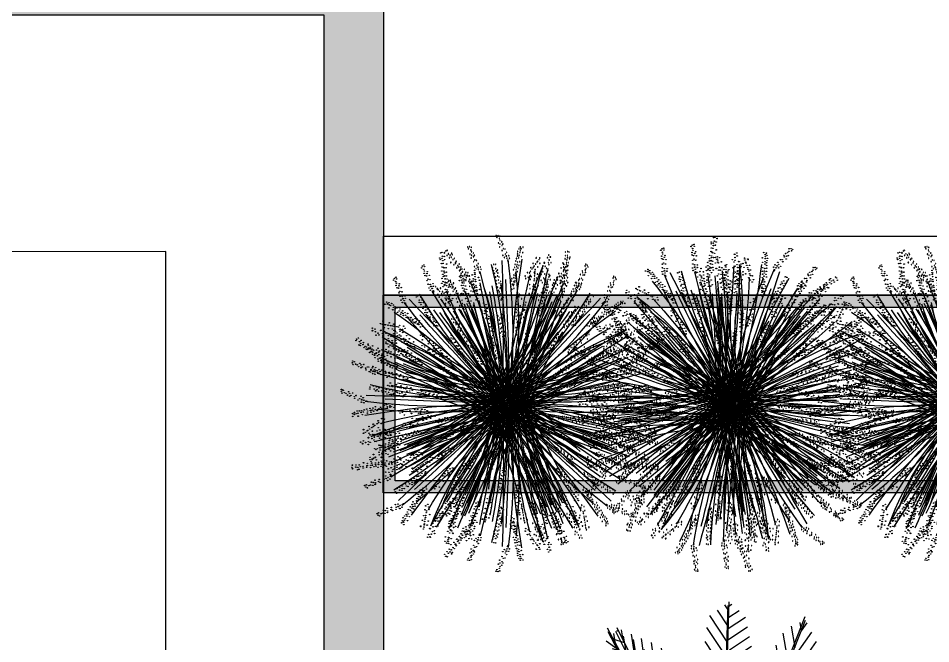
# Model space of a CAD drawing. Header units: metres. Extents: x 1769 to 3632, y 809 to 2652.
# Drawn here: x 2699.478 to 2701.791, y 1804.76 to 1806.343 of the extents above; entities that cross this region are included whole.
import ezdxf

# ---------------------------------------------------------------- set-up
doc = ezdxf.new("R2010")
doc.units = ezdxf.units.M
doc.header["$LTSCALE"] = 10
for name, color, linetype in [('A-FURN-FIXD', 8, 'Continuous'), ('A-WALL', 6, 'Continuous'), ('A-WALL-PATT', 8, 'Continuous'), ('L-PLNT', 66, 'Continuous')]:
    doc.layers.add(name, color=color, linetype=linetype)

# ---------------------------------------------------------------- blocks, each defined once
blk = doc.blocks.new('A$Cb5dca8ea')
at = {"layer": 'L-PLNT'}
h = blk.add_hatch(dxfattribs=at)
h.set_pattern_fill('EARTH', color=34, scale=0.0042)
h.set_pattern_definition([(0, (-2701.80738, -1836.394366), (0.02667, 0.02667), [0.02667, -0.02667]), (0, (-2701.80738, -1836.384365), (0.02667, 0.02667), [0.02667, -0.02667]), (0, (-2701.80738, -1836.374363), (0.02667, 0.02667), [0.02667, -0.02667]), (90, (-2701.804048, -1836.37103), (-0.02667, 0.02667), [0.02667, -0.02667]), (90, (-2701.794046, -1836.37103), (-0.02667, 0.02667), [0.02667, -0.02667]), (90, (-2701.784045, -1836.37103), (-0.02667, 0.02667), [0.02667, -0.02667])])
h.paths.add_polyline_path([(0, 0.5), (2.3751, 0.5), (2.3751, 0), (0, 0)])
h.paths.add_polyline_path([(2.3451, 0.03), (0.03, 0.03), (0.03, 0.47), (2.3451, 0.47)], flags=16)
at = {"layer": 'L-PLNT', "color": 34}
for points in [[(0, 0.5), (2.3751, 0.5), (2.3751, 0), (0, 0)], [(2.3451, 0.03), (0.03, 0.03), (0.03, 0.47), (2.3451, 0.47)]]:
    blk.add_lwpolyline(points, close=True, dxfattribs=at)
blk = doc.blocks.new('pennisetum verde')
at = {"layer": 'L-PLNT', "color": 76, "linetype": 'Continuous'}
blk.add_line((1687.9528, 513.3526), (1687.8553, 513.7974), dxfattribs=at)
at = {"layer": 'L-PLNT', "color": 53}
for points in [[(1687.9274, 514.0749, 1), (1687.9297, 514.0749, 1)], [(1687.9351, 514.0762, 1), (1687.9374, 514.0762, 1)], [(1687.9428, 514.0733, 1), (1687.9452, 514.0733, 1)], [(1687.9304, 514.0678, 1), (1687.9328, 514.0677, 1)], [(1687.9371, 514.0444, 1), (1687.9394, 514.0443, 1)], [(1687.9408, 514.0626, 1), (1687.9431, 514.0625, 1)], [(1687.9438, 514.0554, 1), (1687.9461, 514.0554, 1)], [(1687.9441, 514.0396, 1), (1687.9464, 514.0396, 1)], [(1687.9516, 514.0491, 1), (1687.9539, 514.0491, 1)], [(1687.9525, 514.0339, 1), (1687.9548, 514.0339, 1)], [(1687.9562, 514.0396, 1), (1687.9585, 514.0396, 1)], [(1687.7055, 514.0019, 1), (1687.7078, 514.0019, 1)], [(1687.7108, 514.0102, 1), (1687.7131, 514.0101, 1)], [(1687.7162, 513.9905, 1), (1687.7185, 513.9905, 1)], [(1687.7168, 514.0126, 1), (1687.7191, 514.0126, 1)], [(1687.7217, 513.9975, 1), (1687.724, 513.9974, 1)], [(1687.7289, 513.9918, 1), (1687.7313, 513.9918, 1)], [(1687.7354, 514, 1), (1687.7377, 514, 1)], [(1687.7383, 513.994, 1), (1687.7406, 513.9939, 1)], [(1687.8048, 514.0266, 1), (1687.8072, 514.0266, 1)], [(1687.8079, 514.0195, 1), (1687.8102, 514.0194, 1)], [(1687.8126, 514.0279, 1), (1687.8149, 514.0278, 1)], [(1687.8146, 513.9961, 1), (1687.8169, 513.996, 1)], [(1687.8183, 514.0143, 1), (1687.8206, 514.0142, 1)], [(1687.8203, 514.025, 1), (1687.8226, 514.025, 1)], [(1687.8212, 514.0071, 1), (1687.8235, 514.0071, 1)], [(1687.8215, 513.9913, 1), (1687.8239, 513.9913, 1)], [(1687.8291, 514.0008, 1), (1687.8314, 514.0008, 1)], [(1687.8336, 513.9913, 1), (1687.836, 513.9913, 1)], [(1687.9423, 514.0273, 1), (1687.9447, 514.0272, 1)], [(1687.9531, 514.0119, 1), (1687.9554, 514.0118, 1)], [(1687.9564, 513.9907, 1), (1687.9587, 513.9906, 1)], [(1687.9581, 514.0196, 1), (1687.9604, 514.0196, 1)], [(1687.9655, 514.0177, 1), (1687.9678, 514.0177, 1)], [(1687.9655, 514.0177, 1), (1687.9678, 514.0177, 1)], [(1687.9669, 513.9965, 1), (1687.9692, 513.9964, 1)], [(1687.9726, 514.0037, 1), (1687.9749, 514.0037, 1)], [(1687.9818, 513.9894, 1), (1687.9841, 513.9894, 1)], [(1688.0195, 513.9975, 1), (1688.0218, 513.9975, 1)], [(1688.0201, 514.0075, 1), (1688.0224, 514.0075, 1)], [(1688.026, 514.0191, 1), (1688.0283, 514.0191, 1)], [(1688.0265, 513.9909, 1), (1688.0288, 513.9909, 1)], [(1688.0295, 514.0038, 1), (1688.0318, 514.0037, 1)], [(1688.031, 514.0273, 1), (1688.0333, 514.0272, 1)], [(1688.0313, 514.0114, 1), (1688.0336, 514.0113, 1)], [(1688.0332, 514.0196, 1), (1688.0356, 514.0195, 1)], [(1688.0356, 514.0196, 1), (1688.0379, 514.0196, 1)], [(1688.0421, 514.0031, 1), (1688.0444, 514.0031, 1)], [(1688.0421, 514.0031, 1), (1688.0444, 514.0031, 1)], [(1688.0431, 514.0265, 1), (1688.0454, 514.0264, 1)], [(1688.1539, 513.9921, 1), (1688.1562, 513.9921, 1)], [(1687.7255, 513.9803, 1), (1687.7279, 513.9803, 1)], [(1687.7318, 513.9603, 1), (1687.7341, 513.9603, 1)], [(1687.7329, 513.9606, 1), (1687.7352, 513.9606, 1)], [(1687.7339, 513.9827, 1), (1687.7363, 513.9827, 1)], [(1687.7417, 513.9731, 1), (1687.744, 513.9731, 1)], [(1687.7455, 513.9508, 1), (1687.7478, 513.9508, 1)], [(1687.7471, 513.978, 1), (1687.7494, 513.978, 1)], [(1687.7522, 513.9598, 1), (1687.7545, 513.9597, 1)], [(1687.7522, 513.9586, 1), (1687.7545, 513.9586, 1)], [(1687.7522, 513.9574, 1), (1687.7545, 513.9574, 1)], [(1687.7553, 513.9654, 1), (1687.7576, 513.9653, 1)], [(1687.7682, 513.9537, 1), (1687.7705, 513.9537, 1)], [(1687.8198, 513.979, 1), (1687.8221, 513.9789, 1)], [(1687.8299, 513.9856, 1), (1687.8322, 513.9856, 1)], [(1687.8306, 513.9636, 1), (1687.8329, 513.9635, 1)], [(1687.8355, 513.9713, 1), (1687.8379, 513.9712, 1)], [(1687.843, 513.9694, 1), (1687.8453, 513.9694, 1)], [(1687.843, 513.9694, 1), (1687.8453, 513.9694, 1)], [(1687.8501, 513.9554, 1), (1687.8524, 513.9554, 1)], [(1687.9172, 513.9521, 1), (1687.9195, 513.9521, 1)], [(1687.9251, 513.9528, 1), (1687.9274, 513.9528, 1)], [(1687.9628, 513.9817, 1), (1687.9651, 513.9816, 1)], [(1687.9701, 513.9881, 1), (1687.9724, 513.9881, 1)], [(1687.9724, 513.9881, 1), (1687.9747, 513.988, 1)], [(1687.9735, 513.9786, 1), (1687.9759, 513.9786, 1)], [(1687.9773, 513.9683, 1), (1687.9796, 513.9682, 1)], [(1687.9789, 513.9637, 1), (1687.9813, 513.9636, 1)], [(1687.9845, 513.9787, 1), (1687.9868, 513.9786, 1)], [(1688.0089, 513.9522, 1), (1688.0113, 513.9522, 1)], [(1688.0118, 513.9661, 1), (1688.0141, 513.966, 1)], [(1688.0151, 513.9772, 1), (1688.0175, 513.9771, 1)], [(1688.0177, 513.951, 1), (1688.02, 513.951, 1)], [(1688.0193, 513.988, 1), (1688.0217, 513.9879, 1)], [(1688.0201, 513.9622, 1), (1688.0224, 513.9621, 1)], [(1688.0241, 513.9804, 1), (1688.0264, 513.9803, 1)], [(1688.029, 513.9632, 1), (1688.0313, 513.9632, 1)], [(1688.0356, 513.9852, 1), (1688.0379, 513.9852, 1)], [(1688.0864, 513.9564, 1), (1688.0888, 513.9563, 1)], [(1688.0973, 513.9533, 1), (1688.0996, 513.9532, 1)], [(1688.0994, 513.9793, 1), (1688.1017, 513.9792, 1)], [(1688.1006, 513.9804, 1), (1688.1029, 513.9804, 1)], [(1688.1035, 513.9616, 1), (1688.1058, 513.9616, 1)], [(1688.106, 513.9649, 1), (1688.1083, 513.9649, 1)], [(1688.1118, 513.9727, 1), (1688.1141, 513.9727, 1)], [(1688.1154, 513.9802, 1), (1688.1177, 513.9802, 1)], [(1688.1156, 513.9565, 1), (1688.1179, 513.9565, 1)], [(1688.1337, 513.9589, 1), (1688.136, 513.9588, 1)], [(1688.136, 513.9588, 1), (1688.1383, 513.9588, 1)], [(1688.1486, 513.9807, 1), (1688.1509, 513.9806, 1)], [(1688.1519, 513.9596, 1), (1688.1542, 513.9595, 1)], [(1688.1546, 513.9514, 1), (1688.1569, 513.9514, 1)], [(1688.1557, 513.9714, 1), (1688.158, 513.9713, 1)], [(1688.1598, 513.9839, 1), (1688.1621, 513.9839, 1)], [(1688.1621, 513.9839, 1), (1688.1644, 513.9839, 1)], [(1688.1639, 513.9594, 1), (1688.1662, 513.9593, 1)], [(1688.219, 513.9518, 1), (1688.2213, 513.9518, 1)], [(1688.2294, 513.9524, 1), (1688.2317, 513.9524, 1)], [(1687.7576, 513.9375, 1), (1687.7599, 513.9375, 1)], [(1687.7583, 513.9366, 1), (1687.7606, 513.9366, 1)], [(1687.7622, 513.9466, 1), (1687.7645, 513.9466, 1)], [(1687.7664, 513.941, 1), (1687.7688, 513.9409, 1)], [(1687.7694, 513.9251, 1), (1687.7717, 513.925, 1)], [(1687.7738, 513.931, 1), (1687.7761, 513.9309, 1)], [(1687.7745, 513.93, 1), (1687.7768, 513.93, 1)], [(1687.7756, 513.941, 1), (1687.778, 513.941, 1)], [(1687.7766, 513.9136, 1), (1687.7789, 513.9136, 1)], [(1687.7804, 513.9328, 1), (1687.7827, 513.9327, 1)], [(1687.7819, 513.9196, 1), (1687.7842, 513.9195, 1)], [(1687.7828, 513.9204, 1), (1687.7851, 513.9203, 1)], [(1687.7902, 513.9303, 1), (1687.7925, 513.9303, 1)], [(1687.7967, 513.9181, 1), (1687.799, 513.9181, 1)], [(1687.8056, 513.9163, 1), (1687.8079, 513.9163, 1)], [(1687.8339, 513.9424, 1), (1687.8362, 513.9423, 1)], [(1687.8403, 513.9333, 1), (1687.8426, 513.9333, 1)], [(1687.8444, 513.9482, 1), (1687.8467, 513.9481, 1)], [(1687.8475, 513.9398, 1), (1687.8498, 513.9397, 1)], [(1687.8498, 513.9397, 1), (1687.8521, 513.9397, 1)], [(1687.851, 513.9303, 1), (1687.8533, 513.9303, 1)], [(1687.8547, 513.92, 1), (1687.8571, 513.9199, 1)], [(1687.8564, 513.9154, 1), (1687.8587, 513.9153, 1)], [(1687.8593, 513.9411, 1), (1687.8616, 513.9411, 1)], [(1687.862, 513.9304, 1), (1687.8643, 513.9303, 1)], [(1687.9122, 513.9375, 1), (1687.9145, 513.9375, 1)], [(1687.9167, 513.9254, 1), (1687.919, 513.9254, 1)], [(1687.9205, 513.9141, 1), (1687.9228, 513.914, 1)], [(1687.9256, 513.934, 1), (1687.928, 513.934, 1)], [(1687.9286, 513.9217, 1), (1687.9309, 513.9217, 1)], [(1687.933, 513.9273, 1), (1687.9353, 513.9272, 1)], [(1687.9347, 513.9152, 1), (1687.937, 513.9152, 1)], [(1688.0018, 513.9288, 1), (1688.0041, 513.9288, 1)], [(1688.0074, 513.9397, 1), (1688.0097, 513.9397, 1)], [(1688.0102, 513.9137, 1), (1688.0125, 513.9136, 1)], [(1688.0133, 513.9296, 1), (1688.0156, 513.9295, 1)], [(1688.016, 513.9431, 1), (1688.0183, 513.943, 1)], [(1688.0181, 513.9212, 1), (1688.0204, 513.9212, 1)], [(1688.0209, 513.9361, 1), (1688.0232, 513.9361, 1)], [(1688.0253, 513.948, 1), (1688.0276, 513.948, 1)], [(1688.0621, 513.9169, 1), (1688.0644, 513.9169, 1)], [(1688.0706, 513.9152, 1), (1688.0729, 513.9152, 1)], [(1688.0749, 513.9216, 1), (1688.0772, 513.9216, 1)], [(1688.0766, 513.9386, 1), (1688.0789, 513.9385, 1)], [(1688.0819, 513.9317, 1), (1688.0842, 513.9316, 1)], [(1688.0865, 513.9382, 1), (1688.0888, 513.9382, 1)], [(1688.091, 513.9445, 1), (1688.0933, 513.9445, 1)], [(1688.0915, 513.9167, 1), (1688.0938, 513.9167, 1)], [(1688.1066, 513.9414, 1), (1688.1089, 513.9413, 1)], [(1688.1275, 513.9346, 1), (1688.1298, 513.9345, 1)], [(1688.1283, 513.9203, 1), (1688.1306, 513.9203, 1)], [(1688.137, 513.911, 1), (1688.1393, 513.9109, 1)], [(1688.1385, 513.9439, 1), (1688.1408, 513.9438, 1)], [(1688.1444, 513.9353, 1), (1688.1467, 513.9353, 1)], [(1688.1508, 513.9267, 1), (1688.1531, 513.9267, 1)], [(1688.1974, 513.913, 1), (1688.1998, 513.913, 1)], [(1688.207, 513.937, 1), (1688.2093, 513.937, 1)], [(1688.2081, 513.9121, 1), (1688.2104, 513.9121, 1)], [(1688.2183, 513.9291, 1), (1688.2206, 513.9291, 1)], [(1688.2206, 513.9291, 1), (1688.2229, 513.929, 1)], [(1688.2227, 513.9363, 1), (1688.225, 513.9362, 1)], [(1688.2268, 513.9428, 1), (1688.2291, 513.9428, 1)], [(1688.2287, 513.9419, 1), (1688.231, 513.9419, 1)], [(1688.2302, 513.9247, 1), (1688.2325, 513.9246, 1)], [(1688.2365, 513.9475, 1), (1688.2388, 513.9474, 1)], [(1687.7234, 513.8834, 1), (1687.7257, 513.8834, 1)], [(1687.7303, 513.8828, 1), (1687.7326, 513.8828, 1)], [(1687.7311, 513.8758, 1), (1687.7334, 513.8757, 1)], [(1687.7811, 513.9016, 1), (1687.7834, 513.9016, 1)], [(1687.7853, 513.8903, 1), (1687.7877, 513.8903, 1)], [(1687.7888, 513.9036, 1), (1687.7911, 513.9036, 1)], [(1687.7888, 513.9024, 1), (1687.7911, 513.9024, 1)], [(1687.7924, 513.9099, 1), (1687.7947, 513.9098, 1)], [(1687.7969, 513.8842, 1), (1687.7992, 513.8841, 1)], [(1687.7975, 513.9038, 1), (1687.7998, 513.9037, 1)], [(1687.7986, 513.8953, 1), (1687.8009, 513.8953, 1)], [(1687.8025, 513.9045, 1), (1687.8048, 513.9045, 1)], [(1687.8053, 513.9016, 1), (1687.8077, 513.9016, 1)], [(1687.8092, 513.8791, 1), (1687.8115, 513.879, 1)], [(1687.8123, 513.9025, 1), (1687.8147, 513.9025, 1)], [(1687.813, 513.8865, 1), (1687.8154, 513.8864, 1)], [(1687.8136, 513.8722, 1), (1687.8159, 513.8721, 1)], [(1687.8137, 513.8874, 1), (1687.816, 513.8874, 1)], [(1687.8226, 513.8785, 1), (1687.8249, 513.8785, 1)], [(1687.9185, 513.9026, 1), (1687.9208, 513.9025, 1)], [(1687.9249, 513.8975, 1), (1687.9272, 513.8975, 1)], [(1687.9273, 513.882, 1), (1687.9296, 513.882, 1)], [(1687.9332, 513.9015, 1), (1687.9355, 513.9014, 1)], [(1687.9369, 513.8846, 1), (1687.9393, 513.8846, 1)], [(1687.9396, 513.8722, 1), (1687.942, 513.8722, 1)], [(1687.9399, 513.8976, 1), (1687.9422, 513.8975, 1)], [(1687.9466, 513.8791, 1), (1687.949, 513.8791, 1)], [(1687.9886, 513.8715, 1), (1687.9909, 513.8714, 1)], [(1687.9921, 513.8811, 1), (1687.9945, 513.8811, 1)], [(1687.9948, 513.8904, 1), (1687.9971, 513.8903, 1)], [(1688.0013, 513.8778, 1), (1688.0036, 513.8777, 1)], [(1688.0035, 513.8952, 1), (1688.0058, 513.8952, 1)], [(1688.0035, 513.8952, 1), (1688.0058, 513.8952, 1)], [(1688.0037, 513.9066, 1), (1688.006, 513.9066, 1)], [(1688.0077, 513.8771, 1), (1688.01, 513.8771, 1)], [(1688.0087, 513.8826, 1), (1688.011, 513.8825, 1)], [(1688.0101, 513.8922, 1), (1688.0124, 513.8922, 1)], [(1688.0106, 513.9038, 1), (1688.0129, 513.9038, 1)], [(1688.0525, 513.9024, 1), (1688.0549, 513.9023, 1)], [(1688.0548, 513.8913, 1), (1688.0571, 513.8912, 1)], [(1688.0657, 513.8965, 1), (1688.068, 513.8964, 1)], [(1688.0742, 513.9044, 1), (1688.0765, 513.9044, 1)], [(1688.1209, 513.8831, 1), (1688.1232, 513.8831, 1)], [(1688.122, 513.9096, 1), (1688.1243, 513.9095, 1)], [(1688.1261, 513.873, 1), (1688.1285, 513.873, 1)], [(1688.1318, 513.8931, 1), (1688.1341, 513.893, 1)], [(1688.1352, 513.8866, 1), (1688.1375, 513.8866, 1)], [(1688.1419, 513.9035, 1), (1688.1442, 513.9034, 1)], [(1688.1739, 513.8716, 1), (1688.1763, 513.8716, 1)], [(1688.1776, 513.8855, 1), (1688.1799, 513.8854, 1)], [(1688.1882, 513.8946, 1), (1688.1905, 513.8945, 1)], [(1688.1924, 513.8848, 1), (1688.1948, 513.8848, 1)], [(1688.201, 513.9, 1), (1688.2034, 513.9, 1)], [(1688.201, 513.9, 1), (1688.2034, 513.9, 1)], [(1688.2016, 513.901, 1), (1688.2039, 513.901, 1)], [(1688.2033, 513.8834, 1), (1688.2056, 513.8834, 1)], [(1688.2062, 513.8742, 1), (1688.2085, 513.8742, 1)], [(1688.2082, 513.8993, 1), (1688.2105, 513.8993, 1)], [(1688.2179, 513.903, 1), (1688.2202, 513.903, 1)], [(1688.2202, 513.903, 1), (1688.2225, 513.9029, 1)], [(1688.2688, 513.8736, 1), (1688.2712, 513.8736, 1)], [(1688.2829, 513.8845, 1), (1688.2852, 513.8844, 1)], [(1687.6669, 513.856, 1), (1687.6692, 513.8562, 1)], [(1687.6731, 513.8487, 1), (1687.6754, 513.8489, 1)], [(1687.6734, 513.8464, 1), (1687.6757, 513.8466, 1)], [(1687.678, 513.8428, 1), (1687.6804, 513.8431, 1)], [(1687.6842, 513.8355, 1), (1687.6865, 513.8357, 1)], [(1687.6878, 513.8496, 1), (1687.6901, 513.8499, 1)], [(1687.6963, 513.8342, 1), (1687.6986, 513.8345, 1)], [(1687.7253, 513.8601, 1), (1687.7277, 513.8601, 1)], [(1687.7315, 513.8568, 1), (1687.7338, 513.8567, 1)], [(1687.7362, 513.8656, 1), (1687.7385, 513.8656, 1)], [(1687.737, 513.85, 1), (1687.7393, 513.85, 1)], [(1687.74, 513.8581, 1), (1687.7424, 513.8581, 1)], [(1687.7418, 513.8546, 1), (1687.7441, 513.8546, 1)], [(1687.742, 513.8363, 1), (1687.7443, 513.8363, 1)], [(1687.7437, 513.8712, 1), (1687.7461, 513.8712, 1)], [(1687.7467, 513.8449, 1), (1687.749, 513.8449, 1)], [(1687.7467, 513.8449, 1), (1687.749, 513.8449, 1)], [(1687.752, 513.8498, 1), (1687.7543, 513.8498, 1)], [(1687.7568, 513.838, 1), (1687.7592, 513.8379, 1)], [(1687.8132, 513.8571, 1), (1687.8155, 513.8571, 1)], [(1687.8193, 513.8372, 1), (1687.8216, 513.8371, 1)], [(1687.8239, 513.8536, 1), (1687.8263, 513.8535, 1)], [(1687.8244, 513.8634, 1), (1687.8267, 513.8633, 1)], [(1687.8278, 513.8351, 1), (1687.8301, 513.8351, 1)], [(1687.8297, 513.8656, 1), (1687.8321, 513.8656, 1)], [(1687.8344, 513.8558, 1), (1687.8367, 513.8558, 1)], [(1687.8373, 513.8391, 1), (1687.8396, 513.8391, 1)], [(1687.9292, 513.8679, 1), (1687.9315, 513.8678, 1)], [(1687.9339, 513.8542, 1), (1687.9362, 513.8541, 1)], [(1687.9365, 513.8399, 1), (1687.9389, 513.8399, 1)], [(1687.9404, 513.8341, 1), (1687.9427, 513.834, 1)], [(1687.9444, 513.8495, 1), (1687.9467, 513.8494, 1)], [(1687.9456, 513.8506, 1), (1687.9479, 513.8506, 1)], [(1687.9477, 513.8613, 1), (1687.95, 513.8612, 1)], [(1687.9508, 513.8433, 1), (1687.9532, 513.8432, 1)], [(1687.9909, 513.8561, 1), (1687.9933, 513.8561, 1)], [(1687.9957, 513.8442, 1), (1687.998, 513.8441, 1)], [(1687.997, 513.8661, 1), (1687.9993, 513.866, 1)], [(1687.9993, 513.866, 1), (1688.0016, 513.866, 1)], [(1688.0014, 513.8606, 1), (1688.0037, 513.8606, 1)], [(1688.0038, 513.849, 1), (1688.0062, 513.849, 1)], [(1688.0041, 513.8665, 1), (1688.0064, 513.8665, 1)], [(1688.1298, 513.8453, 1), (1688.1321, 513.8453, 1)], [(1688.1317, 513.8505, 1), (1688.134, 513.8504, 1)], [(1688.1369, 513.8322, 1), (1688.1392, 513.8321, 1)], [(1688.1394, 513.8663, 1), (1688.1418, 513.8663, 1)], [(1688.1397, 513.8429, 1), (1688.1421, 513.8429, 1)], [(1688.1433, 513.8563, 1), (1688.1456, 513.8563, 1)], [(1688.1467, 513.8691, 1), (1688.149, 513.869, 1)], [(1688.1472, 513.8406, 1), (1688.1495, 513.8405, 1)], [(1688.1512, 513.8545, 1), (1688.1535, 513.8545, 1)], [(1688.1596, 513.8354, 1), (1688.1619, 513.8353, 1)], [(1688.1677, 513.8483, 1), (1688.17, 513.8482, 1)], [(1688.1698, 513.8632, 1), (1688.1721, 513.8631, 1)], [(1688.1702, 513.8432, 1), (1688.1725, 513.8432, 1)], [(1688.178, 513.8582, 1), (1688.1803, 513.8582, 1)], [(1688.1844, 513.8702, 1), (1688.1867, 513.8701, 1)], [(1688.1844, 513.8478, 1), (1688.1868, 513.8477, 1)], [(1688.1915, 513.8636, 1), (1688.1938, 513.8636, 1)], [(1688.2529, 513.8356, 1), (1688.2552, 513.8355, 1)], [(1688.2588, 513.8463, 1), (1688.2611, 513.8463, 1)], [(1688.2619, 513.8362, 1), (1688.2642, 513.8362, 1)], [(1688.2641, 513.861, 1), (1688.2664, 513.8609, 1)], [(1688.2686, 513.847, 1), (1688.2709, 513.847, 1)], [(1688.2686, 513.847, 1), (1688.2709, 513.847, 1)], [(1688.2719, 513.8362, 1), (1688.2742, 513.8362, 1)], [(1688.2725, 513.8532, 1), (1688.2748, 513.8532, 1)], [(1688.2796, 513.8565, 1), (1688.2819, 513.8564, 1)], [(1688.2836, 513.8706, 1), (1688.2859, 513.8706, 1)], [(1688.286, 513.8451, 1), (1688.2883, 513.845, 1)], [(1688.2931, 513.8639, 1), (1688.2954, 513.8639, 1)], [(1687.6765, 513.8226, 1), (1687.6788, 513.8229, 1)], [(1687.682, 513.8111, 1), (1687.6843, 513.8113, 1)], [(1687.6923, 513.8256, 1), (1687.6946, 513.8259, 1)], [(1687.6959, 513.7942, 1), (1687.6982, 513.7944, 1)], [(1687.6975, 513.8192, 1), (1687.6998, 513.8195, 1)], [(1687.6975, 513.8192, 1), (1687.6998, 513.8195, 1)], [(1687.7029, 513.827, 1), (1687.7052, 513.8273, 1)], [(1687.7029, 513.827, 1), (1687.7052, 513.8273, 1)], [(1687.7078, 513.8063, 1), (1687.7101, 513.8066, 1)], [(1687.712, 513.817, 1), (1687.7143, 513.8172, 1)], [(1687.7121, 513.7984, 1), (1687.7144, 513.7986, 1)], [(1687.7131, 513.7997, 1), (1687.7154, 513.7999, 1)], [(1687.7215, 513.8032, 1), (1687.7238, 513.8035, 1)], [(1687.7284, 513.7931, 1), (1687.7307, 513.7933, 1)], [(1687.7294, 513.7938, 1), (1687.7317, 513.794, 1)], [(1687.7301, 513.7942, 1), (1687.7324, 513.7944, 1)], [(1687.7314, 513.7931, 1), (1687.7337, 513.7934, 1)], [(1687.7488, 513.8224, 1), (1687.7511, 513.8224, 1)], [(1687.7542, 513.8298, 1), (1687.7565, 513.8297, 1)], [(1687.7561, 513.8044, 1), (1687.7584, 513.8044, 1)], [(1687.7602, 513.8176, 1), (1687.7625, 513.8175, 1)], [(1687.7613, 513.826, 1), (1687.7636, 513.8259, 1)], [(1687.7625, 513.8271, 1), (1687.7648, 513.8271, 1)], [(1687.7637, 513.8105, 1), (1687.766, 513.8104, 1)], [(1687.7666, 513.8046, 1), (1687.7689, 513.8045, 1)], [(1687.7724, 513.8187, 1), (1687.7747, 513.8187, 1)], [(1687.7795, 513.8262, 1), (1687.7818, 513.8261, 1)], [(1687.78, 513.7981, 1), (1687.7823, 513.798, 1)], [(1687.9425, 513.8149, 1), (1687.9448, 513.8149, 1)], [(1687.9443, 513.8247, 1), (1687.9467, 513.8246, 1)], [(1687.9486, 513.7993, 1), (1687.9509, 513.7993, 1)], [(1687.9508, 513.8053, 1), (1687.9531, 513.8052, 1)], [(1687.9537, 513.8252, 1), (1687.956, 513.8252, 1)], [(1687.9585, 513.8104, 1), (1687.9609, 513.8103, 1)], [(1688.0173, 513.8118, 1), (1688.0196, 513.8117, 1)], [(1688.0188, 513.8214, 1), (1688.0212, 513.8214, 1)], [(1688.0216, 513.7977, 1), (1688.024, 513.7977, 1)], [(1688.025, 513.8125, 1), (1688.0273, 513.8124, 1)], [(1688.0282, 513.8231, 1), (1688.0305, 513.823, 1)], [(1688.0371, 513.8039, 1), (1688.0395, 513.8039, 1)], [(1688.119, 513.7975, 1), (1688.1214, 513.7975, 1)], [(1688.1252, 513.8145, 1), (1688.1275, 513.8145, 1)], [(1688.1268, 513.7934, 1), (1688.1291, 513.7933, 1)], [(1688.1295, 513.8295, 1), (1688.1318, 513.8295, 1)], [(1688.1311, 513.8098, 1), (1688.1334, 513.8098, 1)], [(1688.1352, 513.7993, 1), (1688.1375, 513.7993, 1)], [(1688.1413, 513.8194, 1), (1688.1437, 513.8194, 1)], [(1688.1425, 513.8182, 1), (1688.1448, 513.8182, 1)], [(1688.1661, 513.8245, 1), (1688.1684, 513.8244, 1)], [(1688.1765, 513.8319, 1), (1688.1788, 513.8318, 1)], [(1688.2303, 513.796, 1), (1688.2326, 513.796, 1)], [(1688.2377, 513.8052, 1), (1688.24, 513.8052, 1)], [(1688.2388, 513.8064, 1), (1688.2412, 513.8063, 1)], [(1688.2459, 513.8202, 1), (1688.2482, 513.8202, 1)], [(1688.2478, 513.7957, 1), (1688.2502, 513.7957, 1)], [(1688.2489, 513.8146, 1), (1688.2513, 513.8146, 1)], [(1688.2505, 513.8274, 1), (1688.2528, 513.8274, 1)], [(1688.2507, 513.8136, 1), (1688.253, 513.8136, 1)], [(1688.2588, 513.797, 1), (1688.2611, 513.797, 1)], [(1688.2639, 513.8163, 1), (1688.2663, 513.8162, 1)], [(1688.2694, 513.8238, 1), (1688.2718, 513.8238, 1)], [(1687.7093, 513.7825, 1), (1687.7116, 513.7827, 1)], [(1687.7198, 513.7885, 1), (1687.7221, 513.7887, 1)], [(1687.7209, 513.7898, 1), (1687.7232, 513.79, 1)], [(1687.7209, 513.7898, 1), (1687.7232, 513.79, 1)], [(1687.7223, 513.7644, 1), (1687.7246, 513.7646, 1)], [(1687.725, 513.7844, 1), (1687.7273, 513.7846, 1)], [(1687.7293, 513.7762, 1), (1687.7316, 513.7765, 1)], [(1687.7303, 513.7775, 1), (1687.7326, 513.7777, 1)], [(1687.7411, 513.7738, 1), (1687.7434, 513.774, 1)], [(1687.7424, 513.7615, 1), (1687.7447, 513.7617, 1)], [(1687.7516, 513.7614, 1), (1687.7539, 513.7616, 1)], [(1687.7609, 513.7897, 1), (1687.7632, 513.7897, 1)], [(1687.7708, 513.774, 1), (1687.7731, 513.774, 1)], [(1687.7726, 513.792, 1), (1687.7749, 513.792, 1)], [(1687.7822, 513.7825, 1), (1687.7845, 513.7824, 1)], [(1687.7826, 513.7712, 1), (1687.7849, 513.7711, 1)], [(1687.7873, 513.7612, 1), (1687.7896, 513.7612, 1)], [(1687.7873, 513.7589, 1), (1687.7896, 513.7589, 1)], [(1687.7884, 513.7577, 1), (1687.7907, 513.7577, 1)], [(1688.0136, 513.7593, 1), (1688.0159, 513.7593, 1)], [(1688.0143, 513.7924, 1), (1688.0166, 513.7924, 1)], [(1688.0171, 513.78, 1), (1688.0194, 513.78, 1)], [(1688.0229, 513.7788, 1), (1688.0252, 513.7788, 1)], [(1688.0231, 513.7781, 1), (1688.0255, 513.7781, 1)], [(1688.0309, 513.7735, 1), (1688.0332, 513.7734, 1)], [(1688.107, 513.7605, 1), (1688.1094, 513.7604, 1)], [(1688.1128, 513.7733, 1), (1688.1151, 513.7733, 1)], [(1688.1175, 513.7862, 1), (1688.1198, 513.7862, 1)], [(1688.1192, 513.7641, 1), (1688.1216, 513.7641, 1)], [(1688.1241, 513.783, 1), (1688.1264, 513.7829, 1)], [(1688.1243, 513.7573, 1), (1688.1266, 513.7573, 1)], [(1688.1254, 513.77, 1), (1688.1278, 513.77, 1)], [(1688.1329, 513.7846, 1), (1688.1352, 513.7846, 1)], [(1688.2098, 513.764, 1), (1688.2121, 513.7639, 1)], [(1688.219, 513.7787, 1), (1688.2213, 513.7786, 1)], [(1688.219, 513.7621, 1), (1688.2214, 513.762, 1)], [(1688.2317, 513.7702, 1), (1688.234, 513.7702, 1)], [(1688.2329, 513.787, 1), (1688.2352, 513.787, 1)], [(1688.2329, 513.787, 1), (1688.2352, 513.787, 1)], [(1688.2653, 513.7696, 1), (1688.2676, 513.7695, 1)], [(1688.2665, 513.7707, 1), (1688.2688, 513.7707, 1)], [(1688.2719, 513.7552, 1), (1688.2742, 513.7552, 1)], [(1688.2777, 513.763, 1), (1688.28, 513.763, 1)], [(1688.2812, 513.7705, 1), (1688.2836, 513.7705, 1)], [(1687.7362, 513.7171, 1), (1687.7385, 513.717, 1)], [(1687.7385, 513.7284, 1), (1687.7409, 513.7283, 1)], [(1687.7446, 513.7173, 1), (1687.7469, 513.7172, 1)], [(1687.7562, 513.723, 1), (1687.7585, 513.723, 1)], [(1687.9349, 513.7297, 1), (1687.9372, 513.7296, 1)], [(1687.9438, 513.7219, 1), (1687.9461, 513.7219, 1)], [(1687.9438, 513.7219, 1), (1687.9461, 513.7219, 1)], [(1687.9505, 513.7368, 1), (1687.9528, 513.7368, 1)], [(1687.9516, 513.7161, 1), (1687.9539, 513.716, 1)], [(1688.0131, 513.7291, 1), (1688.0154, 513.729, 1)], [(1688.0134, 513.7464, 1), (1688.0157, 513.7463, 1)], [(1688.0143, 513.716, 1), (1688.0166, 513.7159, 1)], [(1688.0203, 513.7333, 1), (1688.0226, 513.7333, 1)], [(1688.0214, 513.7533, 1), (1688.0237, 513.7532, 1)], [(1688.0248, 513.719, 1), (1688.0271, 513.7189, 1)], [(1688.0297, 513.7346, 1), (1688.0321, 513.7345, 1)], [(1688.03, 513.7423, 1), (1688.0323, 513.7423, 1)], [(1688.1052, 513.7473, 1), (1688.1076, 513.7473, 1)], [(1688.1068, 513.7361, 1), (1688.1091, 513.736, 1)], [(1688.1113, 513.743, 1), (1688.1136, 513.743, 1)], [(1688.1132, 513.731, 1), (1688.1155, 513.731, 1)], [(1688.1162, 513.7524, 1), (1688.1186, 513.7524, 1)], [(1688.1978, 513.7406, 1), (1688.2002, 513.7405, 1)], [(1688.2002, 513.7311, 1), (1688.2025, 513.731, 1)], [(1688.2065, 513.7535, 1), (1688.2088, 513.7535, 1)], [(1688.2085, 513.7265, 1), (1688.2108, 513.7265, 1)], [(1688.2086, 513.7471, 1), (1688.2109, 513.747, 1)], [(1688.2152, 513.742, 1), (1688.2175, 513.7419, 1)], [(1688.2264, 513.7521, 1), (1688.2287, 513.7521, 1)], [(1688.2424, 513.7289, 1), (1688.2448, 513.7288, 1)], [(1688.2477, 513.722, 1), (1688.2501, 513.7219, 1)], [(1688.2523, 513.7467, 1), (1688.2547, 513.7466, 1)], [(1688.2524, 513.7285, 1), (1688.2547, 513.7285, 1)], [(1688.2569, 513.7348, 1), (1688.2592, 513.7348, 1)], [(1688.2632, 513.7436, 1), (1688.2655, 513.7435, 1)], [(1688.2694, 513.7519, 1), (1688.2717, 513.7519, 1)], [(1688.2725, 513.7317, 1), (1688.2748, 513.7316, 1)], [(1688.2815, 513.7468, 1), (1688.2838, 513.7468, 1)], [(1687.7447, 513.7025, 1), (1687.747, 513.7024, 1)], [(1687.7448, 513.6774, 1), (1687.7471, 513.6773, 1)], [(1687.7534, 513.701, 1), (1687.7557, 513.701, 1)], [(1687.7547, 513.6929, 1), (1687.757, 513.6929, 1)], [(1687.7553, 513.6974, 1), (1687.7576, 513.6974, 1)], [(1687.7553, 513.6951, 1), (1687.7576, 513.6951, 1)], [(1687.7589, 513.702, 1), (1687.7612, 513.7019, 1)], [(1687.7638, 513.6815, 1), (1687.7661, 513.6814, 1)], [(1687.7683, 513.695, 1), (1687.7706, 513.6949, 1)], [(1687.7768, 513.6757, 1), (1687.7791, 513.6756, 1)], [(1687.9407, 513.7125, 1), (1687.943, 513.7125, 1)], [(1687.9435, 513.6961, 1), (1687.9458, 513.696, 1)], [(1687.9476, 513.6758, 1), (1687.9499, 513.6757, 1)], [(1687.9484, 513.6981, 1), (1687.9507, 513.6981, 1)], [(1687.9513, 513.6818, 1), (1687.9537, 513.6818, 1)], [(1687.9563, 513.6998, 1), (1687.9586, 513.6998, 1)], [(1687.9571, 513.6874, 1), (1687.9594, 513.6874, 1)], [(1687.9571, 513.6874, 1), (1687.9594, 513.6874, 1)], [(1688.0188, 513.7059, 1), (1688.0211, 513.7058, 1)], [(1688.0199, 513.7047, 1), (1688.0222, 513.7046, 1)], [(1688.0686, 513.6782, 1), (1688.0709, 513.6781, 1)], [(1688.2184, 513.6927, 1), (1688.2208, 513.6926, 1)], [(1688.2207, 513.6816, 1), (1688.223, 513.6815, 1)], [(1688.228, 513.7072, 1), (1688.2303, 513.7072, 1)], [(1688.2316, 513.6868, 1), (1688.2339, 513.6867, 1)], [(1688.2365, 513.7055, 1), (1688.2388, 513.7055, 1)], [(1688.2401, 513.6947, 1), (1688.2424, 513.6947, 1)], [(1688.2408, 513.7119, 1), (1688.2431, 513.7119, 1)], [(1688.2574, 513.707, 1), (1688.2597, 513.707, 1)], [(1687.7605, 513.6651, 1), (1687.7628, 513.6651, 1)], [(1687.763, 513.6716, 1), (1687.7653, 513.6716, 1)], [(1687.7696, 513.6554, 1), (1687.7719, 513.6554, 1)], [(1687.7716, 513.6666, 1), (1687.7739, 513.6666, 1)], [(1687.7721, 513.6406, 1), (1687.7744, 513.6406, 1)], [(1687.7726, 513.666, 1), (1687.7749, 513.666, 1)], [(1687.7845, 513.6505, 1), (1687.7869, 513.6505, 1)], [(1687.7915, 513.637, 1), (1687.7938, 513.6369, 1)], [(1687.9055, 513.639, 1), (1687.9078, 513.6389, 1)], [(1687.9453, 513.6563, 1), (1687.9476, 513.6563, 1)], [(1687.9517, 513.6631, 1), (1687.954, 513.6631, 1)], [(1687.9562, 513.6414, 1), (1687.9585, 513.6414, 1)], [(1687.9567, 513.6506, 1), (1687.959, 513.6506, 1)], [(1687.9587, 513.6674, 1), (1687.9611, 513.6674, 1)], [(1687.9629, 513.6616, 1), (1687.9653, 513.6615, 1)], [(1687.9644, 513.6451, 1), (1687.9667, 513.6451, 1)], [(1688.0544, 513.6389, 1), (1688.0567, 513.6389, 1)], [(1688.0546, 513.6533, 1), (1688.0569, 513.6533, 1)], [(1688.0602, 513.6678, 1), (1688.0626, 513.6678, 1)], [(1688.0605, 513.6398, 1), (1688.0628, 513.6397, 1)], [(1688.0627, 513.6522, 1), (1688.0651, 513.6522, 1)], [(1688.0655, 513.667, 1), (1688.0678, 513.667, 1)], [(1688.0672, 513.6441, 1), (1688.0696, 513.6441, 1)], [(1688.0702, 513.6576, 1), (1688.0726, 513.6576, 1)], [(1687.7838, 513.6324, 1), (1687.7861, 513.6324, 1)], [(1687.7849, 513.6212, 1), (1687.7873, 513.6212, 1)], [(1687.7954, 513.6115, 1), (1687.7977, 513.6114, 1)], [(1687.8008, 513.621, 1), (1687.8031, 513.6209, 1)], [(1687.8087, 513.6018, 1), (1687.811, 513.6017, 1)], [(1687.8999, 513.6298, 1), (1687.9022, 513.6297, 1)], [(1687.9026, 513.6137, 1), (1687.905, 513.6137, 1)], [(1687.9081, 513.6048, 1), (1687.9104, 513.6048, 1)], [(1687.9084, 513.6275, 1), (1687.9108, 513.6275, 1)], [(1687.91, 513.6211, 1), (1687.9124, 513.6211, 1)], [(1687.9103, 513.6346, 1), (1687.9126, 513.6345, 1)], [(1687.9136, 513.6068, 1), (1687.9159, 513.6068, 1)], [(1687.914, 513.6052, 1), (1687.9163, 513.6052, 1)], [(1687.9155, 513.6152, 1), (1687.9178, 513.6152, 1)], [(1687.9185, 513.6028, 1), (1687.9209, 513.6028, 1)], [(1687.9579, 513.6314, 1), (1687.9602, 513.6313, 1)], [(1688.046, 513.6016, 1), (1688.0483, 513.6015, 1)], [(1688.0483, 513.6098, 1), (1688.0506, 513.6098, 1)], [(1688.0488, 513.6297, 1), (1688.0511, 513.6297, 1)], [(1688.0492, 513.6185, 1), (1688.0516, 513.6184, 1)], [(1688.054, 513.6016, 1), (1688.0563, 513.6015, 1)], [(1688.0565, 513.6167, 1), (1688.0588, 513.6166, 1)], [(1688.0615, 513.6067, 1), (1688.0638, 513.6067, 1)], [(1688.0628, 513.6268, 1), (1688.0651, 513.6267, 1)], [(1687.9101, 513.5942, 1), (1687.9124, 513.5942, 1)], [(1687.9126, 513.583, 1), (1687.9149, 513.5829, 1)], [(1687.9172, 513.5919, 1), (1687.9195, 513.5919, 1)], [(1687.9172, 513.5896, 1), (1687.9195, 513.5895, 1)], [(1687.918, 513.5711, 1), (1687.9203, 513.5711, 1)], [(1687.9235, 513.5598, 1), (1687.9258, 513.5597, 1)], [(1687.9246, 513.5605, 1), (1687.9269, 513.5604, 1)], [(1687.9255, 513.58, 1), (1687.9278, 513.5799, 1)], [(1687.9328, 513.5691, 1), (1687.9352, 513.5691, 1)], [(1688.0429, 513.5674, 1), (1688.0452, 513.5674, 1)], [(1688.0444, 513.5835, 1), (1688.0467, 513.5835, 1)], [(1688.0448, 513.5914, 1), (1688.0471, 513.5914, 1)], [(1688.0474, 513.5584, 1), (1688.0497, 513.5583, 1)], [(1688.0501, 513.5766, 1), (1688.0524, 513.5766, 1)], [(1688.0514, 513.5856, 1), (1688.0538, 513.5856, 1)], [(1688.0533, 513.5673, 1), (1688.0556, 513.5672, 1)], [(1688.0586, 513.5885, 1), (1688.0609, 513.5885, 1)], [(1687.918, 513.5524, 1), (1687.9203, 513.5524, 1)], [(1687.9231, 513.535, 1), (1687.9254, 513.535, 1)], [(1687.9264, 513.5446, 1), (1687.9287, 513.5446, 1)], [(1687.9281, 513.525, 1), (1687.9304, 513.525, 1)], [(1687.9303, 513.5509, 1), (1687.9327, 513.5508, 1)], [(1688.0418, 513.5506, 1), (1688.0441, 513.5506, 1)], [(1688.045, 513.542, 1), (1688.0474, 513.5419, 1)]]:
    blk.add_lwpolyline(points, format="xyb", close=True, dxfattribs=at)
at = {"layer": 'L-PLNT', "color": 46}
blk.add_arc((1685.6262, 513.3844), 2.3514, 359.2543, 13.9612, dxfattribs=at)
at = {"layer": 'L-PLNT', "color": 76}
for centre, radius, start, end in [((1675.9989, 513.6269), 11.9607, 358.80966, 1.63541), ((1685.4981, 513.6478), 2.5033, 353.7694, 7.467), ((1673.6722, 510.3431), 14.6322, 11.87784, 14.15732), ((1685.7473, 513.0296), 2.2371, 8.9705, 22.3013), ((1695.05, 511.2602), 7.2968, 159.6814, 163.33516), ((1686.9077, 513.0253), 1.0674, 17.9117, 36.5868), ((1688.7148, 513.221), 0.6805, 139.8174, 168.8248), ((1689.6758, 512.8027), 1.6956, 149.5725, 161.0512)]:
    blk.add_arc(centre, radius, start, end, dxfattribs=at)
at = {"layer": 'L-PLNT', "color": 72}
for centre, radius, start, end in [((1691.3875, 513.401), 3.3967, 170.2836, 180.781), ((1686.3484, 513.3437), 1.6109, 0.4036, 18.1803), ((1684.8567, 513.2816), 3.1091, 1.3349, 10.7303), ((1693.4879, 511.8036), 5.6613, 158.5764, 164.1135), ((1691.5047, 512.9513), 3.509, 165.5425, 173.4052), ((1686.1441, 513.233), 1.7728, 3.891, 17.9177), ((1686.4668, 513.0758), 1.4885, 10.7543, 26.9121)]:
    blk.add_arc(centre, radius, start, end, dxfattribs=at)
at = {"layer": 'L-PLNT', "color": 76, "linetype": 'Continuous'}
for centre, radius, start, end in [((1689.3865, 513.3759), 1.3798, 155.5443, 181.1574), ((1685.3918, 513.6685), 2.6347, 353.0156, 5.5176), ((1694.8264, 512.3312), 6.8646, 166.49139, 171.44251), ((1690.6137, 513.2664), 2.6195, 165.8824, 178.0309), ((1685.8696, 512.9666), 2.1106, 10.5196, 24.3977), ((1684.7637, 513.2564), 3.1905, 1.7279, 10.4223), ((1682.0644, 513.225), 5.9212, 1.26986, 6.26967), ((1691.9488, 512.6031), 3.9916, 162.2907, 169.1601), ((1692.6918, 511.8854), 4.9079, 157.1612, 162.6613), ((1689.3475, 513.2061), 1.2962, 154.0165, 173.5034), ((1692.0293, 511.8987), 4.2393, 154.2588, 159.9385), ((1686.9059, 513.0844), 1.0656, 14.5406, 36.2701)]:
    blk.add_arc(centre, radius, start, end, dxfattribs=at)
at = {"layer": 'L-PLNT', "color": 54}
for centre, radius, start, end in [((1691.554, 512.9669), 3.5618, 164.0201, 173.7102), ((1991.6324, 574.7555), 309.8158, 191.33303, 191.430972), ((1674.5742, 513.1955), 13.4137, 0.68498, 2.9557), ((1690.5445, 512.8889), 2.5587, 156.7285, 169.5321), ((1689.2069, 513.3633), 1.2061, 155.5537, 171.1039), ((1691.0807, 512.5866), 3.1427, 156.8605, 165.874), ((1686.712, 513.0592), 1.2671, 13.3585, 33.6062), ((1686.1366, 512.961), 1.858, 12.1696, 26.2928)]:
    blk.add_arc(centre, radius, start, end, dxfattribs=at)
blk = doc.blocks.new('A$C6abcb1e1')
at = {"layer": 'L-PLNT'}
for p, rotation in [((-1555.8763, 831.3109), 315), ((-512.6292, 1688.713), 270), ((831.2971, 1557.2985), 225)]:
    blk.add_blockref('pennisetum verde', p, dxfattribs=dict(at, rotation=rotation))
at = {"layer": 'L-PLNT', "xscale": -1}
for p, rotation in [((1557.2882, 831.3074), 45), ((514.0773, 1688.713), 90), ((-829.8852, 1557.302), 134.9999999999999), ((-1687.26, 514.0773), 180)]:
    blk.add_blockref('pennisetum verde', p, dxfattribs=dict(at, rotation=rotation))
at = {"layer": 'L-PLNT'}
blk.add_blockref('pennisetum verde', (-1687.26, -512.6292), dxfattribs=at)
blk = doc.blocks.new('A$C491C4D06')
at = {"layer": 'L-PLNT', "color": 48, "linetype": 'Continuous'}
for p, q in [((5.603, 5.904), (3.846, 11.5)), ((5.594, 5.81), (3.837, 11.407)), ((5.594, 5.81), (8.745, 10.763)), ((5.603, 5.904), (8.754, 10.856)), ((5.594, 5.81), (0.113, 7.798)), ((5.603, 5.904), (0.123, 7.892)), ((5.594, 5.81), (11.102, 7.776)), ((5.603, 5.904), (11.112, 7.869)), ((5.594, 5.81), (0, 4.214)), ((5.603, 5.904), (0.009, 4.308)), ((2.808, 0.69), (5.594, 5.81)), ((2.817, 0.783), (5.603, 5.904)), ((11.072, 3.73), (5.594, 5.81)), ((5.594, 5.81), (9.115, 1.146)), ((5.594, 5.81), (6.473, 0)), ((11.082, 3.823), (5.603, 5.904)), ((5.603, 5.904), (9.125, 1.239)), ((5.603, 5.904), (6.482, 0.094))]:
    blk.add_line(p, q, dxfattribs=at)
at = {"layer": 'L-PLNT', "color": 66, "linetype": 'Continuous'}
for p, q in [((3.747, 11.201), (3.976, 10.962)), ((3.962, 11.344), (3.956, 11.027)), ((4.19, 11.229), (4.173, 10.336)), ((4.642, 10.81), (4.607, 8.954)), ((3.754, 10.531), (4.285, 9.979)), ((8.131, 10.555), (8.117, 9.776)), ((8.364, 10.686), (8.354, 10.148)), ((8.765, 10.691), (8.594, 10.525)), ((3.796, 10.156), (4.439, 9.487)), ((5.09, 10.219), (5.041, 7.572)), ((8.909, 10.191), (7.545, 8.877)), ((7.662, 10.04), (7.643, 9.031)), ((3.88, 9.405), (4.748, 8.504)), ((7.192, 9.525), (7.169, 8.286)), ((6.958, 9.268), (6.932, 7.914)), ((4.003, 8.946), (4.902, 8.013)), ((8.136, 8.808), (6.497, 7.229)), ((6.483, 8.498), (6.458, 7.169)), ((0.787, 8.084), (1.154, 7.421)), ((0.149, 7.814), (0.168, 7.778)), ((0.362, 7.904), (0.497, 7.659)), ((1.125, 7.948), (1.482, 7.302)), ((4.389, 7.883), (5.211, 7.029)), ((10.284, 7.983), (9.459, 7.189)), ((10.845, 7.886), (10.512, 7.565)), ((11.074, 7.788), (11.038, 7.753)), ((0.392, 7.697), (0.219, 7.67)), ((1.801, 7.675), (2.139, 7.063)), ((6.009, 7.729), (5.985, 6.425)), ((9.35, 7.722), (8.406, 6.814)), ((11.047, 7.662), (10.796, 7.666)), ((0.839, 7.535), (0.389, 7.464)), ((2.477, 7.403), (2.796, 6.825)), ((4.582, 7.351), (5.365, 6.538)), ((7.949, 7.331), (6.827, 6.25)), ((8.416, 7.461), (7.354, 6.438)), ((10.936, 7.434), (10.184, 7.448)), ((1.734, 7.21), (0.94, 7.086)), ((3.152, 7.131), (3.453, 6.587)), ((2.182, 7.048), (1.28, 6.906)), ((3.828, 6.858), (4.11, 6.348)), ((10.216, 6.988), (8.96, 7.011)), ((3.077, 6.723), (1.961, 6.548)), ((4.166, 6.722), (4.438, 6.229)), ((5.762, 6.819), (5.748, 6.052)), ((3.973, 6.398), (2.908, 6.231)), ((4.842, 6.45), (5.095, 5.991)), ((5.107, 6.475), (5.52, 6.046)), ((6.358, 6.436), (5.775, 5.875)), ((6.402, 6.5), (6.102, 6.211)), ((9.258, 6.546), (7.736, 6.575)), ((4.868, 6.073), (4.095, 5.952)), ((5.275, 6.141), (5.424, 5.872)), ((7.956, 6.111), (6.512, 6.138)), ((5.315, 5.911), (4.86, 5.84)), ((5.422, 5.761), (5.363, 5.662)), ((7.079, 5.725), (5.753, 5.75)), ((7.048, 5.898), (5.9, 5.919)), ((4.334, 5.451), (2.148, 5.492)), ((4.774, 5.576), (4.508, 5.136)), ((5.439, 5.526), (4.548, 5.034)), ((5.098, 5.669), (4.926, 5.383)), ((5.51, 5.657), (5.501, 5.18)), ((5.615, 5.669), (5.566, 5.622)), ((5.797, 5.541), (6.292, 4.097)), ((6.014, 5.472), (5.835, 5.491)), ((5.918, 5.687), (6.512, 5.07)), ((8.073, 5.476), (6.39, 5.508)), ((3.802, 5.299), (3.398, 4.629)), ((4.126, 5.391), (3.768, 4.798)), ((5.657, 5.391), (5.512, 5.251)), ((5.666, 5.331), (5.934, 5.054)), ((6.924, 5.305), (7.91, 4.281)), ((2.822, 5.019), (0.521, 5.063)), ((3.153, 5.114), (2.715, 4.386)), ((3.477, 5.206), (3.028, 4.46)), ((5.272, 5.219), (5.256, 4.332)), ((6.344, 5.205), (6.025, 5.239)), ((2.505, 4.929), (2.122, 4.293)), ((5.741, 4.834), (5.406, 4.511)), ((6.662, 4.94), (6.215, 4.988)), ((9.683, 4.986), (7.664, 5.024)), ((7.93, 4.923), (8.883, 3.934)), ((1.311, 4.588), (0.09, 4.611)), ((1.533, 4.651), (1.232, 4.152)), ((1.857, 4.744), (1.529, 4.199)), ((5.031, 4.775), (3.932, 4.169)), ((6.966, 4.677), (6.404, 4.736)), ((8.433, 4.732), (9.294, 3.838)), ((0.56, 4.374), (0.433, 4.163)), ((0.884, 4.466), (0.684, 4.133)), ((1.209, 4.559), (0.935, 4.106)), ((4.796, 4.344), (4.771, 3.019)), ((5.784, 4.555), (5.384, 4.17)), ((6.687, 4.362), (7.538, 1.88)), ((10.765, 4.506), (8.938, 4.54)), ((9.44, 4.35), (10.116, 3.648)), ((0.236, 4.281), (0.183, 4.192)), ((5.845, 4.152), (6.466, 3.507)), ((7.574, 4.15), (6.784, 4.234)), ((9.943, 4.159), (10.527, 3.553)), ((4.622, 4.024), (3.338, 3.315)), ((5.868, 3.998), (5.338, 3.488)), ((10.948, 4.043), (10.212, 4.056)), ((10.446, 3.968), (10.778, 3.623)), ((5.91, 3.72), (5.316, 3.147)), ((8.181, 3.623), (7.164, 3.731)), ((11.263, 3.726), (11.072, 3.73)), ((11.162, 3.658), (11.124, 3.662)), ((11.172, 3.692), (11.237, 3.624)), ((4.32, 3.469), (4.291, 1.962)), ((11.085, 3.644), (11.133, 3.595)), ((4.213, 3.273), (3.132, 2.676)), ((5.964, 3.366), (6.811, 2.486)), ((8.466, 3.13), (7.543, 3.228)), ((5.994, 3.163), (5.27, 2.465)), ((7.577, 3.183), (8.204, 1.353)), ((8.579, 2.887), (7.733, 2.977)), ((4.009, 2.898), (3.059, 2.373)), ((6.037, 2.884), (5.253, 2.129)), ((3.843, 2.593), (3.82, 1.332)), ((6.083, 2.579), (6.852, 1.78)), ((8.693, 2.644), (7.923, 2.726)), ((6.121, 2.327), (5.44, 1.671)), ((3.6, 2.147), (2.914, 1.768)), ((8.919, 2.157), (8.302, 2.223)), ((6.163, 2.048), (5.534, 1.443)), ((8.467, 2.004), (8.732, 1.233)), ((9.032, 1.914), (8.492, 1.971)), ((3.367, 1.718), (3.351, 0.86)), ((6.202, 1.793), (6.887, 1.082)), ((9.145, 1.671), (8.682, 1.72)), ((3.192, 1.396), (2.769, 1.162)), ((6.247, 1.491), (5.722, 0.985)), ((8.912, 1.415), (8.995, 1.173)), ((6.289, 1.213), (5.815, 0.756)), ((9.121, 1.211), (9.061, 1.217)), ((2.987, 1.02), (2.782, 0.907)), ((6.321, 1.007), (6.887, 0.419)), ((2.891, 0.843), (2.888, 0.715)), ((6.374, 0.656), (6.003, 0.299)), ((6.416, 0.377), (6.192, 0.162)), ((6.44, 0.221), (6.564, 0.092))]:
    blk.add_line(p, q, dxfattribs=at)
at = {"layer": 'L-PLNT', "color": 78, "linetype": 'Continuous', "true_color": 0x2e3d00}
for p, q in [((4.417, 11.105), (4.39, 9.645)), ((3.712, 10.906), (4.131, 10.471)), ((4.866, 10.514), (4.824, 8.263)), ((8.595, 10.732), (8.591, 10.521)), ((7.897, 10.297), (7.88, 9.404)), ((8.837, 10.441), (8.069, 9.701)), ((3.838, 9.78), (4.594, 8.996)), ((7.427, 9.782), (7.406, 8.659)), ((8.595, 9.569), (7.021, 8.053)), ((5.303, 9.287), (5.257, 6.881)), ((6.72, 8.883), (6.695, 7.542)), ((4.196, 8.414), (5.057, 7.521)), ((0.574, 7.995), (0.825, 7.54)), ((6.246, 8.114), (6.221, 6.797)), ((1.463, 7.811), (1.811, 7.183)), ((9.817, 7.853), (8.933, 7.002)), ((10.616, 7.984), (9.986, 7.377)), ((2.139, 7.539), (2.468, 6.944)), ((5.503, 7.718), (5.474, 6.19)), ((7.269, 7.654), (5.972, 6.405)), ((8.883, 7.592), (7.88, 6.626)), ((1.287, 7.373), (0.6, 7.265)), ((2.815, 7.267), (3.124, 6.706)), ((10.696, 7.209), (9.572, 7.23)), ((2.63, 6.885), (1.62, 6.727)), ((3.49, 6.995), (3.781, 6.468)), ((7.155, 6.885), (6.301, 6.062)), ((9.737, 6.767), (8.348, 6.793)), ((3.525, 6.561), (2.314, 6.371)), ((4.504, 6.586), (4.767, 6.11)), ((4.42, 6.236), (3.501, 6.092)), ((8.779, 6.325), (7.124, 6.356)), ((5.09, 5.666), (3.505, 5.696)), ((4.45, 5.484), (4.138, 4.967)), ((6.421, 5.496), (7.234, 4.651)), ((3.578, 5.235), (0.94, 5.285)), ((8.95, 5.23), (7.027, 5.266)), ((5.235, 5.151), (4.23, 4.595)), ((5.699, 5.112), (5.457, 4.879)), ((7.427, 5.114), (8.472, 4.029)), ((2.067, 4.804), (0.224, 4.838)), ((2.181, 4.836), (1.825, 4.246)), ((2.829, 5.021), (2.418, 4.34)), ((5.726, 4.938), (6.12, 4.529)), ((6.242, 4.952), (7.144, 2.32)), ((5.034, 4.782), (5.013, 3.676)), ((10.417, 4.742), (8.301, 4.782)), ((0.555, 4.372), (0.038, 4.382)), ((4.826, 4.4), (3.635, 3.742)), ((5.785, 4.545), (6.293, 4.018)), ((7.27, 4.413), (6.594, 4.485)), ((8.936, 4.541), (9.705, 3.743)), ((5.826, 4.277), (5.361, 3.829)), ((10.857, 4.274), (9.575, 4.298)), ((4.558, 3.906), (4.529, 2.363)), ((7.877, 3.886), (6.974, 3.982)), ((5.904, 3.759), (6.638, 2.996)), ((7.132, 3.773), (7.932, 1.44)), ((4.418, 3.649), (3.204, 2.978)), ((5.952, 3.441), (5.293, 2.806)), ((8.353, 3.373), (7.353, 3.48)), ((4.082, 3.031), (4.055, 1.647)), ((6.023, 2.973), (6.835, 2.13)), ((3.805, 2.522), (2.987, 2.07)), ((6.079, 2.605), (5.346, 1.9)), ((8.022, 2.594), (8.468, 1.293)), ((8.806, 2.4), (8.113, 2.474)), ((3.605, 2.156), (3.584, 1.017)), ((6.142, 2.186), (6.87, 1.431)), ((3.396, 1.771), (2.842, 1.465)), ((6.205, 1.77), (5.628, 1.214)), ((6.261, 1.4), (6.904, 0.732)), ((9.142, 1.44), (8.872, 1.469)), ((3.129, 1.28), (3.12, 0.787)), ((6.332, 0.934), (5.909, 0.527)), ((6.38, 0.614), (6.725, 0.256)), ((6.458, 0.099), (6.4, 0.042))]:
    blk.add_line(p, q, dxfattribs=at)

msp = doc.modelspace()

# ---------------------------------------------------------------- hatches: boundary and pattern name
at = {"layer": 'A-WALL-PATT'}
h = msp.add_hatch(color=256, dxfattribs=at)
h.dxf.hatch_style = 1
h.paths.add_polyline_path([(2692.4667, 1811.2658), (2692.6167, 1811.2658), (2692.6167, 1810.8657), (2700.4033, 1810.8657), (2700.4041, 1802.7201), (2700.2526, 1802.7201), (2700.2533, 1806.351), (2697.3032, 1806.351), (2697.3034, 1805.751), (2697.153, 1805.751), (2697.153, 1806.501), (2700.0511, 1806.501), (2700.2533, 1806.501), (2700.2533, 1810.7153), (2697.303, 1810.7153), (2697.303, 1810.0157), (2697.153, 1810.0157), (2697.1531, 1810.7153), (2694.1238, 1810.7153), (2694.1238, 1807.4029), (2693.9739, 1807.4029), (2693.9739, 1807.6949), (2693.3122, 1807.6949), (2693.3122, 1807.8449), (2693.9739, 1807.8449), (2693.9739, 1810.7157), (2692.4667, 1810.7157)])
h.paths.add_polyline_path([(2699.6773, 1801.6968), (2700.2518, 1801.6968), (2700.2518, 1801.5457), (2699.6773, 1801.5457)])
h.paths.add_polyline_path([(2697.1531, 1807.846), (2697.303, 1807.846), (2697.303, 1807.402), (2697.153, 1807.402)], flags=17)
h.paths.add_polyline_path([(2699.8526, 1802.8712), (2700.2526, 1802.8712), (2700.2526, 1802.7201), (2699.8526, 1802.7201)], flags=17)

# ---------------------------------------------------------------- linework, layer by layer
at = {"layer": 'A-FURN-FIXD', "ltscale": 0.01}
msp.add_lwpolyline([(2699.8526, 1802.8712), (2699.8526, 1805.7521), (2697.3034, 1805.752)], dxfattribs=at)
at = {"layer": 'A-WALL', "ltscale": 0.01}
msp.add_lwpolyline([(2692.6167, 1810.8657), (2700.4033, 1810.8657), (2700.4041, 1802.7201), (2700.2526, 1802.7201), (2700.2533, 1806.351), (2697.3032, 1806.351)], dxfattribs=at)
at = {"layer": 'A-WALL'}
msp.add_lwpolyline([(2705.3534, 1805.6417), (2705.1631, 1805.6417), (2700.4038, 1805.6417), (2700.4038, 1805.7917), (2705.5034, 1805.7917), (2705.5037, 1801.8201), (2705.3537, 1801.8201), (2705.3534, 1805.6417)], dxfattribs=at)

# ---------------------------------------------------------------- block references
at = {"layer": 'L-PLNT', "xscale": 0.5882936103146494, "yscale": 0.5882936103146494, "zscale": 0.5882936103146494, "rotation": 253.567984639074}
msp.add_blockref('A$C6abcb1e1', (2700.9984, 1805.8897), dxfattribs=at)
at = {"layer": 'L-PLNT', "xscale": 0.5882936103146494, "yscale": 0.5882936103146494, "zscale": 0.5882936103146494}
for p in [(2700.296, 1804.9416), (2701.4552, 1804.9416)]:
    msp.add_blockref('A$C6abcb1e1', p, dxfattribs=at)
at = {"layer": 'L-PLNT'}
msp.add_blockref('A$Cb5dca8ea', (2700.4033, 1805.1417), dxfattribs=at)
at = {"layer": 'L-PLNT', "color": 74, "linetype": 'ByBlock', "xscale": 0.1012506165246655, "yscale": 0.1012506165246655, "zscale": 0.1012506165246655}
for p, rotation in [((2701.9243, 1804.7466), 169.5684973462434), ((2700.8087, 1803.5818), 10.85515194917424)]:
    msp.add_blockref('A$C491C4D06', p, dxfattribs=dict(at, rotation=rotation))

doc.saveas('drawing.dxf')
